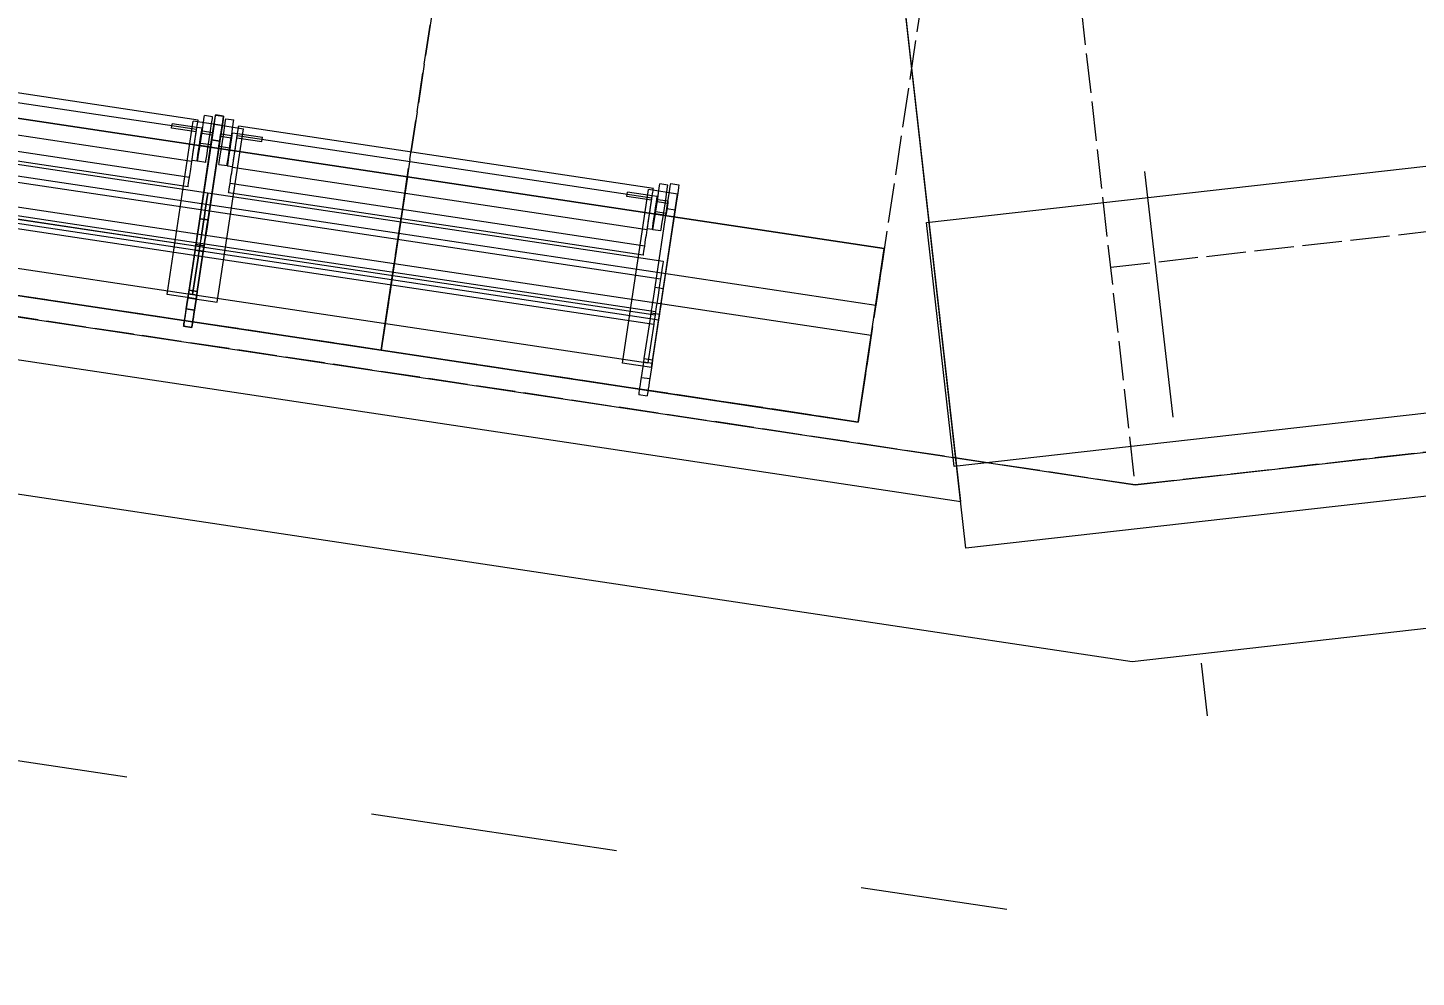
# Model space of a CAD drawing. Header units: millimetres. Extents: x -50172 to 74273, y -80883 to 11206.
# Drawn here: x -25557 to -23974, y -69801 to -68718 of the extents above; entities that cross this region are included whole.
import ezdxf
from ezdxf.enums import TextEntityAlignment as Align

# ---------------------------------------------------------------- set-up
doc = ezdxf.new("R2010")
doc.units = ezdxf.units.MM
doc.header["$MEASUREMENT"] = 0
for name, pattern in [('Dashed', [564.444447, 282.222223, -282.222223]), ('Double Dashed', [1093.611073, 529.166651, -211.666656, 141.111112, -211.666656]), ('Hidden Line', [55, 45, -10])]:
    doc.linetypes.add(name, pattern=pattern)
for name, color, linetype in [('A-20-M_Floor_Slab', 7, 'Continuous'), ('A-25-M_Wall_Ext', 7, 'Continuous'), ('New_A-05-M_Gross_Int_Plant', 7, 'Continuous'), ('New_A-15-MG_Structural_Grid_Phase_2', 7, 'Continuous'), ('New_A-20-M_Floor_Slab', 7, 'Continuous'), ('New_A-35-M_FFE_Fixed', 7, 'Continuous'), ('New_A-95-D_1_100', 7, 'Continuous')]:
    doc.layers.add(name, color=color, linetype=linetype)
for name, color, linetype, lineweight in [('A-20-M_Floor_Slab_Pen_No__89', 8, 'Continuous', 20), ('A-25-M_Wall_Ext_Pen_No__1', 7, 'Continuous', 13), ('New_A-20-M_Floor_Slab_Pen_No__89', 8, 'Continuous', 20), ('New_A-35-M_FFE_Fixed_Pen_No__1', 7, 'Continuous', 13), ('New_A-35-M_FFE_Fixed_Pen_No__101', 252, 'Continuous', 15), ('New_A-95-D_1_100_Pen_No__1', 7, 'Continuous', 13), ('New_A-95-P_Drawing_Pen_No__1', 7, 'Continuous', 13), ('New_ArchiCAD Zone Stamps_Pen_No__6', 7, 'Continuous', 35)]:
    doc.layers.add(name, color=color, linetype=linetype, lineweight=lineweight)
for name, color, linetype, lineweight, true_color in [('A-25-M_Wall_Ext_Pen_No__107', 7, 'Continuous', 15, 0xa6a6a6), ('New_A-05-M_Gross_Int_Plant_Pen_No__74', 7, 'Continuous', 20, 0x606060), ('New_A-15-MG_Structural_Grid_Phase_2_Pen_No__222', 7, 'Continuous', 13, 0x65af33)]:
    doc.layers.add(name, color=color, linetype=linetype, lineweight=lineweight, true_color=true_color)
doc.styles.add('GENERATED_STYLE_1', font='')
doc.styles.add('GENERATED_STYLE_3', font='')
doc.styles.add('GENERATED_STYLE_4', font='')
doc.styles.get('GENERATED_STYLE_1').set_extended_font_data('Arial', bold=True)
doc.styles.get('GENERATED_STYLE_3').set_extended_font_data('Arial')
doc.styles.get('GENERATED_STYLE_4').set_extended_font_data('Swis721 BT')
doc.dimstyles.new('GENERATED_STYLE__1', dxfattribs={"dimtxt": 300, "dimasz": 95, "dimexe": 0.18, "dimexo": 0, "dimgap": 0.09, "dimtad": 1, "dimdec": 0, "dimzin": 0, "dimdsep": 46, "dimtxsty": 'GENERATED_STYLE_3', "dimblk": 'ARROWHEAD_2', "dimblk1": 'ARROWHEAD_2', "dimblk2": 'ARROWHEAD_2', "dimcen": 0.09, "dimclrd": 7, "dimclre": 7, "dimclrt": 7, "dimadec": 0, "dimazin": 0, "dimtfac": 1, "dimtdec": 4, "dimtmove": 0, "dimatfit": 3, "dimfxl": 1, "dimtolj": 1, "dimtzin": 0, "dimarcsym": 0})
pattern_1 = [(60, (0, 0), (-43.30127, 25), []), (120, (0, 0), (43.30127, 25), [])]

# ---------------------------------------------------------------- blocks, each defined once
blk = doc.blocks.new('Slab_19_1', base_point=(-23018.1, -68062.4))
at = {"layer": 'New_A-20-M_Floor_Slab_Pen_No__89', "linetype": 'Continuous', "flags": 128}
blk.add_lwpolyline([(-23018.1, -68062.4), (-22897.3, -69132.3), (-24487.2, -69311.8), (-24608, -68241.9)], close=True, dxfattribs=at)
blk = doc.blocks.new('Slab_43_1', base_point=(-24608, -68241.9))
at = {"layer": 'New_A-20-M_Floor_Slab_Pen_No__89', "linetype": 'Continuous', "flags": 128}
blk.add_lwpolyline([(-24608, -68241.9), (-35226.8, -66643.6), (-35635.8, -67581.4), (-24493.2, -69258.6)], close=True, dxfattribs=at)
blk = doc.blocks.new('Slab_44_1', base_point=(-38219.5, -69632.2))
at = {"layer": 'New_A-20-M_Floor_Slab_Pen_No__89', "linetype": 'Continuous', "flags": 128}
blk.add_lwpolyline([(-23053, -69300.9), (-24297.8, -69441.4), (-35876.3, -67698.6), (-37136.7, -67149.1), (-38219.5, -69632.2, 0.013678), (-36789, -70219), (-36394.9, -69315), (-34514.2, -69598.2), (-34712.4, -70914.4, 0.018073), (-32732.3, -71416.3), (-32503.9, -69894.3), (-31250.1, -70086.4), (-31486.2, -71655.5, 0.008126), (-30577.9, -71793.7, 0.008974), (-29570.4, -71911.9), (-29338.9, -70374.7), (-28160.3, -70552.2), (-28379, -72004.6, 0.044167), (-23397.7, -71846.4, 0.044872)], format="xyb", dxfattribs=at)
blk = doc.blocks.new('Slab_57_1', base_point=(-24500.6, -69218.7))
at = {"layer": 'New_A-20-M_Floor_Slab_Pen_No__89', "linetype": 'Continuous', "flags": 128}
blk.add_lwpolyline([(-24500.6, -69218.7), (-24532, -68940.4), (-22942.1, -68761), (-22910.7, -69039.3)], close=True, dxfattribs=at)
blk = doc.blocks.new('VENTS__3_1', base_point=(-30958.5, -71277.4))
at = {"layer": 'New_A-05-M_Gross_Int_Plant_Pen_No__74', "linetype": 'Continuous'}
blk.add_arc((-26782.7, -43787.3), 28124.1, 246.43121, 336.44961, dxfattribs=at)
at = {"layer": 'New_ArchiCAD Zone Stamps_Pen_No__6'}
for tag, height, style, p in [('ROOM_NAME', 250, 'GENERATED_STYLE_1', (-31302.6, -70145.2)), ('zoneNameLine2', 250, 'GENERATED_STYLE_1', (-31491, -70577.3)), ('measuredAreaCode', 200, 'GENERATED_STYLE_3', (-31679.5, -70998)), ('DUMMY_649', 200, 'GENERATED_STYLE_3', (-31372.1, -71132.1)), ('DUMMY_650', 200, 'GENERATED_STYLE_3', (-30882.7, -71345.4)), ('DUMMY_651', 133.3, 'GENERATED_STYLE_3', (-30603.4, -71452))]:
    blk.add_attdef(tag, text='', height=height, rotation=336.4404, dxfattribs=dict(at, style=style)).set_placement(p, align=Align.TOP_LEFT)
blk = doc.blocks.new('Slab_76_1', base_point=(-3541.3, -53916.8))
at = {"layer": 'A-20-M_Floor_Slab_Pen_No__89', "linetype": 'Continuous', "flags": 128}
blk.add_lwpolyline([(-3541.3, -53916.8), (-3357.9, -53996.7), (-3848.1, -55120.9), (-11146.6, -64276.8), (-12154.4, -65020.9), (-23053, -69300.9), (-24297.8, -69441.4), (-35876.3, -67698.6), (-37000.4, -67208.5), (-36920.5, -67025.1), (-35820.5, -67504.8), (-24294.1, -69239.7), (-23101.6, -69105.1), (-12252, -64844.3), (-11286.6, -64131.5), (-4020.9, -55016.8)], close=True, dxfattribs=at)
blk = doc.blocks.new('Wall_156_1', base_point=(-38294.6, -69816.9))
at = {"layer": 'A-25-M_Wall_Ext_Pen_No__107', "linetype": 'Continuous', "lineweight": 0, "true_color": 0x535353}
for points in [[(-38161.1, -69523.8, 0.417286), (-920.9, -54882.6), (-922.8, -54881.8, -0.417285), (-38160.3, -69522)], [(-38224.1, -69662.2, 0.417299), (-781.4, -54943), (-783.3, -54942.2, -0.417299), (-38223.3, -69660.3)]]:
    blk.add_hatch(color=251, dxfattribs=at).paths.add_polyline_path(points)
at = {"layer": 'A-25-M_Wall_Ext_Pen_No__107', "linetype": 'Continuous'}
h = blk.add_hatch(dxfattribs=at)
h.set_pattern_fill('Plaster_0001', color=256, style=0, pattern_type=2)
h.set_pattern_definition([(201.458, (0, 0), (-63.3617, 161.19955), [0, -100]), (201.458, (-14.85, -98.89), (-63.3617, 161.19955), [0, -100])])
h.paths.add_polyline_path([(-38160.3, -69522, 0.417285), (-922.8, -54881.8), (-936.5, -54875.8, -0.417284), (-38154.1, -69508.4)])
h = blk.add_hatch(dxfattribs=at)
h.set_pattern_fill('Plywood_0001', color=256, style=0, pattern_type=2)
h.set_pattern_definition([(0, (0, 0), (0, 200), [])])
h.paths.add_polyline_path([(-38231.6, -69678.5, 0.417301), (-764.9, -54950.1), (-781.4, -54943, -0.417299), (-38224.1, -69662.2)])
h = blk.add_hatch(dxfattribs=at)
h.set_pattern_fill('Batt_Insulation_0001', color=256, style=0, pattern_type=2)
h.set_pattern_definition(pattern_1)
h.paths.add_polyline_path([(-38273, -69769.5, 0.41731), (-673.1, -54989.8), (-764.9, -54950.1, -0.417301), (-38231.6, -69678.5)])
h = blk.add_hatch(dxfattribs=at)
h.set_pattern_fill('Batt_Insulation_0001', color=256, style=0, pattern_type=2)
h.set_pattern_definition(pattern_1)
h.paths.add_polyline_path([(-38283.4, -69792.3, 0.417312), (-650.2, -54999.7), (-673.1, -54989.8, -0.41731), (-38273, -69769.5)])
blk.add_hatch(color=256, dxfattribs=at).paths.add_polyline_path([(-38294.6, -69816.9, 0.417314), (-625.4, -55010.5), (-650.2, -54999.7, -0.417312), (-38283.4, -69792.3)])
at = {"layer": 'A-25-M_Wall_Ext_Pen_No__1', "linetype": 'Continuous'}
for radius, start, end in [(28147.8, 246.16247, 336.76276), (28145.8, 246.16252, 336.76277), (28130.8, 246.16287, 336.76285), (28299.8, 246.15895, 336.76189), (28297.8, 246.159, 336.7619), (28317.8, 246.15854, 336.76179), (28417.8, 246.15624, 336.76122), (28469.8, 246.15506, 336.76093), (28442.8, 246.15567, 336.76108)]:
    blk.add_arc((-26785.3, -43777.2), radius, start, end, dxfattribs=at)
blk = doc.blocks.new('Standard grid marker_24')
at = {"layer": 'New_A-15-MG_Structural_Grid_Phase_2_Pen_No__222', "linetype": 'Double Dashed'}
blk.add_arc((0, 0), 27977.6, 0, 90.63597, dxfattribs=at)
at = {"layer": 'New_A-15-MG_Structural_Grid_Phase_2_Pen_No__222', "style": 'GENERATED_STYLE_4'}
blk.add_attdef('AC_MarkerText_1', text='', height=350, rotation=90.3066, dxfattribs=at).set_placement((-1326.2, 28008), align=Align.MIDDLE_CENTER)
blk = doc.blocks.new('Montpelier without surface')
at = {"layer": 'New_A-35-M_FFE_Fixed_Pen_No__1', "linetype": 'Continuous'}
for p, q in [((0.8, 534.5), (0, 534.5)), ((0, 525), (0, 534.5)), ((0, 525), (0.8, 525)), ((2.4, 534.5), (0.8, 534.5)), ((0.8, 525), (2.4, 525)), ((4.9, 534.5), (2.4, 534.5)), ((2.4, 525), (4.9, 525)), ((8, 534.5), (4.9, 534.5)), ((4.9, 525), (8, 525)), ((11.7, 534.5), (8, 534.5)), ((8, 525), (11.7, 525)), ((15.7, 534.5), (11.7, 534.5)), ((11.7, 525), (15.7, 525)), ((19.9, 534.5), (15.7, 534.5)), ((15.7, 525), (19.9, 525)), ((37.3, 534.5), (19.9, 534.5)), ((19.9, 525), (19.9, 534.5)), ((19.9, 525), (37.3, 525)), ((32.8, 534), (232.8, 534)), ((32.8, 534), (32.8, 500.6)), ((41.5, 534.5), (37.3, 534.5)), ((37.3, 534.5), (37.3, 525)), ((37.3, 529.7), (37.3, 4.8)), ((37.3, 529.7), (37.3, 529.7)), ((37.3, 529.7), (81.9, 529.7)), ((37.3, 529.7), (37.3, 4.8)), ((37.3, 525), (41.5, 525)), ((87.7, 534.5), (41.5, 534.5)), ((41.5, 525), (41.5, 534.5)), ((41.5, 525), (87.7, 525)), ((81.9, 529.7), (81.9, 4.8)), ((81.9, 529.7), (82.9, 529.7)), ((82.9, 529.7), (83.9, 529.7)), ((83.9, 529.7), (84.9, 529.7)), ((84.9, 529.7), (85.7, 529.7)), ((85.7, 529.7), (86.5, 529.7)), ((86.5, 529.7), (87.1, 529.7)), ((87.1, 529.7), (87.5, 529.7)), ((87.5, 529.7), (87.8, 529.7)), ((94.2, 534.5), (87.7, 534.5)), ((87.7, 525), (87.7, 534.5)), ((87.7, 525), (94.2, 525)), ((87.8, 529.7), (87.8, 4.8)), ((87.8, 529.7), (87.8, 4.8)), ((87.8, 529.7), (92.6, 529.7)), ((87.8, 529.7), (87.8, 529.7)), ((92.6, 529.7), (92.6, 4.8)), ((92.6, 529.7), (92.7, 529.7)), ((92.7, 529.7), (96.5, 529.7)), ((92.7, 529.7), (92.7, 4.8)), ((95.4, 534.5), (94.2, 534.5)), ((94.2, 525), (94.2, 534.5)), ((94.2, 525), (95.4, 525)), ((97.5, 534.5), (95.4, 534.5)), ((95.4, 525), (97.5, 525)), ((96.5, 529.7), (99, 529.7)), ((96.5, 529.7), (96.5, 4.8)), ((100.5, 534.5), (97.5, 534.5)), ((97.5, 525), (100.5, 525)), ((99, 529.7), (102.2, 529.7)), ((104.2, 534.5), (100.5, 534.5)), ((100.5, 525), (104.2, 525)), ((102.2, 529.7), (106, 529.7)), ((108.5, 534.5), (104.2, 534.5)), ((104.2, 525), (108.5, 525)), ((106, 529.7), (110.4, 529.7)), ((113.4, 534.5), (108.5, 534.5)), ((108.5, 525), (113.4, 525)), ((110.4, 529.7), (115.5, 529.7)), ((118.5, 534.5), (113.4, 534.5)), ((113.4, 525), (118.5, 525)), ((115.5, 529.7), (121.1, 529.7)), ((123.9, 534.5), (118.5, 534.5)), ((118.5, 525), (123.9, 525)), ((121.1, 529.7), (127.4, 529.7)), ((214.7, 534.5), (123.9, 534.5)), ((123.9, 525), (123.9, 534.5)), ((123.9, 525), (214.7, 525)), ((127.4, 529.7), (134.3, 529.7)), ((134.3, 529.7), (141.6, 529.7)), ((134.3, 529.7), (134.3, 4.8)), ((141.6, 529.7), (147.3, 529.7)), ((147.3, 529.7), (151.4, 529.7)), ((151.4, 529.7), (153.8, 529.7)), ((153.8, 529.7), (154.5, 529.7)), ((154.5, 529.7), (154.5, 4.8)), ((206.5, 525.3), (207, 525.3)), ((206.5, 525.3), (206.5, 512.8)), ((207, 525.3), (208.6, 525.3)), ((208.6, 525.3), (210.8, 525.3)), ((209, 525.3), (209.5, 525.3)), ((209, 525.3), (209, 512.8)), ((209.5, 525.3), (211, 525.3)), ((210.8, 525.3), (213.5, 525.3)), ((211, 525.3), (213.3, 525.3)), ((213.3, 525.3), (216, 525.3)), ((213.5, 525.3), (216.2, 525.3)), ((224.9, 534.5), (214.7, 534.5)), ((214.7, 525), (214.7, 534.5)), ((214.7, 525), (224.9, 525)), ((216, 525.3), (218.6, 525.3)), ((216.2, 525.3), (218.5, 525.3)), ((218.5, 525.3), (220, 525.3)), ((218.6, 525.3), (220.9, 525.3)), ((220, 525.3), (220.5, 525.3)), ((220.5, 525.3), (220.5, 512.8)), ((220.9, 525.3), (222.4, 525.3)), ((222.4, 525.3), (223, 525.3)), ((223, 525.3), (223, 512.8)), ((233.8, 534.5), (224.9, 534.5)), ((224.9, 525), (233.8, 525)), ((232.8, 534), (232.8, 500.6)), ((240.3, 534.5), (233.8, 534.5)), ((233.8, 525), (240.3, 525)), ((243.5, 534.5), (240.3, 534.5)), ((240.3, 525), (243.5, 525)), ((243.5, 525), (243.5, 534.5)), ((188.4, 522.1), (190.4, 522.1)), ((188.4, 522.1), (188.4, 512.8)), ((188.4, 512.8), (190.4, 512.8)), ((188.4, 512.1), (189.3, 512.1)), ((188.4, 512.1), (188.4, 506.3)), ((189.3, 512.1), (191.7, 512.1)), ((190.4, 522.1), (196.1, 522.1)), ((190.4, 512.8), (196.1, 512.8)), ((191.7, 512.1), (195.7, 512.1)), ((195.7, 512.1), (200.8, 512.1)), ((196.1, 522.1), (204.7, 522.1)), ((196.1, 512.8), (204.7, 512.8)), ((200.8, 512.1), (206.9, 512.1)), ((204.7, 522.1), (214.7, 522.1)), ((204.7, 512.8), (214.7, 512.8)), ((206.5, 512.8), (207, 512.8)), ((206.9, 512.1), (213.4, 512.1)), ((207, 512.8), (208.6, 512.8)), ((208.6, 512.8), (210.8, 512.8)), ((209, 512.8), (209.5, 512.8)), ((209.5, 512.8), (211, 512.8)), ((210.8, 512.8), (213.5, 512.8)), ((211, 512.8), (213.3, 512.8)), ((213.3, 512.8), (216, 512.8)), ((213.4, 512.1), (220.1, 512.1)), ((213.5, 512.8), (216.2, 512.8)), ((214.7, 522.1), (224.8, 522.1)), ((214.7, 512.8), (224.8, 512.8)), ((216, 512.8), (218.6, 512.8)), ((216.2, 512.8), (218.5, 512.8)), ((218.5, 512.8), (220, 512.8)), ((218.6, 512.8), (220.9, 512.8)), ((220, 512.8), (220.5, 512.8)), ((220.1, 512.1), (226.4, 512.1)), ((220.9, 512.8), (222.4, 512.8)), ((222.4, 512.8), (223, 512.8)), ((224.8, 522.1), (233.4, 522.1)), ((224.8, 512.8), (233.4, 512.8)), ((226.4, 512.1), (226.4, 506.3)), ((233.4, 522.1), (239.1, 522.1)), ((233.4, 512.8), (239.1, 512.8)), ((239.1, 522.1), (241.1, 522.1)), ((239.1, 512.8), (241.1, 512.8)), ((241.1, 522.1), (241.1, 512.8)), ((32.8, 500.6), (232.8, 500.6)), ((157.9, 28.2), (157.9, 506.3)), ((157.9, 506.3), (158.6, 506.3)), ((158.6, 506.3), (159.9, 506.3)), ((159.9, 506.3), (162.1, 506.3)), ((162.1, 506.3), (165, 506.3)), ((165, 506.3), (168.6, 506.3)), ((168.6, 506.3), (169.6, 506.3)), ((168.6, 28.2), (168.6, 506.3)), ((169.6, 506.3), (171.1, 506.3)), ((171.1, 506.3), (173.1, 506.3)), ((173.1, 506.3), (175.6, 506.3)), ((175.6, 506.3), (178.3, 506.3)), ((178.3, 506.3), (181.2, 506.3)), ((181.2, 506.3), (184.3, 506.3)), ((184.3, 506.3), (187.2, 506.3)), ((187.2, 506.3), (223.8, 506.3)), ((187.2, 28.2), (187.2, 506.3)), ((188.4, 506.3), (189.3, 506.3)), ((189.3, 506.3), (191.7, 506.3)), ((191.7, 506.3), (195.7, 506.3)), ((195.7, 506.3), (200.8, 506.3)), ((200.8, 506.3), (206.9, 506.3)), ((206.9, 506.3), (213.4, 506.3)), ((213.4, 506.3), (220.1, 506.3)), ((220.1, 506.3), (226.4, 506.3)), ((221.4, 506.3), (221.4, 477.7)), ((221.4, 506.3), (226.4, 506.3)), ((223.8, 506.3), (226.4, 506.3)), ((223.8, 28.2), (223.8, 506.3)), ((226.4, 506.3), (226.4, 477.7)), ((226.4, 506.3), (228.7, 506.3)), ((228.7, 506.3), (230.7, 506.3)), ((230.7, 506.3), (232.4, 506.3)), ((232.4, 506.3), (233.6, 506.3)), ((233.6, 506.3), (234.4, 506.3)), ((234.4, 506.3), (234.8, 506.3)), ((234.8, 28.2), (234.8, 506.3)), ((221.4, 477.7), (226.4, 477.7)), ((221.4, 28.2), (221.4, 56.8)), ((221.4, 56.8), (226.4, 56.8)), ((226.4, 28.2), (226.4, 56.8)), ((32.8, 0), (32.8, 33.4)), ((32.8, 33.4), (232.8, 33.4)), ((232.8, 0), (232.8, 33.4)), ((157.9, 28.2), (158.6, 28.2)), ((158.6, 28.2), (159.9, 28.2)), ((159.9, 28.2), (162.1, 28.2)), ((162.1, 28.2), (165, 28.2)), ((165, 28.2), (168.6, 28.2)), ((168.6, 28.2), (169.6, 28.2)), ((169.6, 28.2), (171.1, 28.2)), ((171.1, 28.2), (173.1, 28.2)), ((173.1, 28.2), (175.6, 28.2)), ((175.6, 28.2), (178.3, 28.2)), ((178.3, 28.2), (181.2, 28.2)), ((181.2, 28.2), (184.3, 28.2)), ((184.3, 28.2), (187.2, 28.2)), ((187.2, 28.2), (223.8, 28.2)), ((188.4, 22.4), (188.4, 28.2)), ((188.4, 28.2), (189.3, 28.2)), ((188.4, 22.4), (189.3, 22.4)), ((188.4, 21.7), (190.4, 21.7)), ((188.4, 12.4), (188.4, 21.7)), ((189.3, 28.2), (191.7, 28.2)), ((189.3, 22.4), (191.7, 22.4)), ((190.4, 21.7), (196.1, 21.7)), ((191.7, 28.2), (195.7, 28.2)), ((191.7, 22.4), (195.7, 22.4)), ((195.7, 28.2), (200.8, 28.2)), ((195.7, 22.4), (200.8, 22.4)), ((196.1, 21.7), (204.7, 21.7)), ((200.8, 28.2), (206.9, 28.2)), ((200.8, 22.4), (206.9, 22.4)), ((204.7, 21.7), (214.7, 21.7)), ((206.5, 9.2), (206.5, 21.7)), ((206.5, 21.7), (207, 21.7)), ((206.9, 28.2), (213.4, 28.2)), ((206.9, 22.4), (213.4, 22.4)), ((207, 21.7), (208.6, 21.7)), ((208.6, 21.7), (210.8, 21.7)), ((209, 9.2), (209, 21.7)), ((209, 21.7), (209.5, 21.7)), ((209.5, 21.7), (211, 21.7)), ((210.8, 21.7), (213.5, 21.7)), ((211, 21.7), (213.3, 21.7)), ((213.3, 21.7), (216, 21.7)), ((213.4, 28.2), (220.1, 28.2)), ((213.4, 22.4), (220.1, 22.4)), ((213.5, 21.7), (216.2, 21.7)), ((214.7, 21.7), (224.8, 21.7)), ((216, 21.7), (218.6, 21.7)), ((216.2, 21.7), (218.5, 21.7)), ((218.5, 21.7), (220, 21.7)), ((218.6, 21.7), (220.9, 21.7)), ((220, 21.7), (220.5, 21.7)), ((220.1, 28.2), (226.4, 28.2)), ((220.1, 22.4), (226.4, 22.4)), ((220.5, 9.2), (220.5, 21.7)), ((220.9, 21.7), (222.4, 21.7)), ((221.4, 28.2), (226.4, 28.2)), ((222.4, 21.7), (223, 21.7)), ((223, 9.2), (223, 21.7)), ((223.8, 28.2), (226.4, 28.2)), ((224.8, 21.7), (233.4, 21.7)), ((226.4, 28.2), (228.7, 28.2)), ((226.4, 22.4), (226.4, 28.2)), ((228.7, 28.2), (230.7, 28.2)), ((230.7, 28.2), (232.4, 28.2)), ((232.4, 28.2), (233.6, 28.2)), ((233.4, 21.7), (239.1, 21.7)), ((233.6, 28.2), (234.4, 28.2)), ((234.4, 28.2), (234.8, 28.2)), ((239.1, 21.7), (241.1, 21.7)), ((241.1, 12.4), (241.1, 21.7)), ((0, 9.5), (0, 0)), ((0, 9.5), (0.8, 9.5)), ((0.8, 9.5), (2.4, 9.5)), ((2.4, 9.5), (4.9, 9.5)), ((4.9, 9.5), (8, 9.5)), ((8, 9.5), (11.7, 9.5)), ((11.7, 9.5), (15.7, 9.5)), ((15.7, 9.5), (19.9, 9.5)), ((19.9, 9.5), (37.3, 9.5)), ((19.9, 9.5), (19.9, 0)), ((37.3, 9.5), (41.5, 9.5)), ((37.3, 0), (37.3, 9.5)), ((81.9, 4.8), (37.3, 4.8)), ((37.3, 4.8), (37.3, 4.8)), ((41.5, 9.5), (41.5, 0)), ((41.5, 9.5), (87.7, 9.5)), ((82.9, 4.8), (81.9, 4.8)), ((83.9, 4.8), (82.9, 4.8)), ((84.9, 4.8), (83.9, 4.8)), ((85.7, 4.8), (84.9, 4.8)), ((86.5, 4.8), (85.7, 4.8)), ((87.1, 4.8), (86.5, 4.8)), ((87.5, 4.8), (87.1, 4.8)), ((87.8, 4.8), (87.5, 4.8)), ((87.7, 9.5), (94.2, 9.5)), ((87.7, 9.5), (87.7, 0)), ((92.6, 4.8), (87.8, 4.8)), ((87.8, 4.8), (87.8, 4.8)), ((92.7, 4.8), (92.6, 4.8)), ((96.5, 4.8), (92.7, 4.8)), ((94.2, 9.5), (95.4, 9.5)), ((94.2, 9.5), (94.2, 0)), ((95.4, 9.5), (97.5, 9.5)), ((99, 4.8), (96.5, 4.8)), ((97.5, 9.5), (100.5, 9.5)), ((102.2, 4.8), (99, 4.8)), ((100.5, 9.5), (104.2, 9.5)), ((106, 4.8), (102.2, 4.8)), ((104.2, 9.5), (108.5, 9.5)), ((110.4, 4.8), (106, 4.8)), ((108.5, 9.5), (113.4, 9.5)), ((115.5, 4.8), (110.4, 4.8)), ((113.4, 9.5), (118.5, 9.5)), ((121.1, 4.8), (115.5, 4.8)), ((118.5, 9.5), (123.9, 9.5)), ((127.4, 4.8), (121.1, 4.8)), ((123.9, 9.5), (214.7, 9.5)), ((123.9, 9.5), (123.9, 0)), ((134.3, 4.8), (127.4, 4.8)), ((141.6, 4.8), (134.3, 4.8)), ((147.3, 4.8), (141.6, 4.8)), ((151.4, 4.8), (147.3, 4.8)), ((153.8, 4.8), (151.4, 4.8)), ((154.5, 4.8), (153.8, 4.8)), ((188.4, 12.4), (190.4, 12.4)), ((190.4, 12.4), (196.1, 12.4)), ((196.1, 12.4), (204.7, 12.4)), ((204.7, 12.4), (214.7, 12.4)), ((206.5, 9.2), (207, 9.2)), ((207, 9.2), (208.6, 9.2)), ((208.6, 9.2), (210.8, 9.2)), ((209, 9.2), (209.5, 9.2)), ((209.5, 9.2), (211, 9.2)), ((210.8, 9.2), (213.5, 9.2)), ((211, 9.2), (213.3, 9.2)), ((213.3, 9.2), (216, 9.2)), ((213.5, 9.2), (216.2, 9.2)), ((214.7, 12.4), (224.8, 12.4)), ((214.7, 9.5), (224.9, 9.5)), ((214.7, 9.5), (214.7, 0)), ((216, 9.2), (218.6, 9.2)), ((216.2, 9.2), (218.5, 9.2)), ((218.5, 9.2), (220, 9.2)), ((218.6, 9.2), (220.9, 9.2)), ((220, 9.2), (220.5, 9.2)), ((220.9, 9.2), (222.4, 9.2)), ((222.4, 9.2), (223, 9.2)), ((224.8, 12.4), (233.4, 12.4)), ((224.9, 9.5), (233.8, 9.5)), ((233.4, 12.4), (239.1, 12.4)), ((233.8, 9.5), (240.3, 9.5)), ((239.1, 12.4), (241.1, 12.4)), ((240.3, 9.5), (243.5, 9.5)), ((243.5, 9.5), (243.5, 0)), ((0.8, 0), (0, 0)), ((2.4, 0), (0.8, 0)), ((4.9, 0), (2.4, 0)), ((8, 0), (4.9, 0)), ((11.7, 0), (8, 0)), ((15.7, 0), (11.7, 0)), ((19.9, 0), (15.7, 0)), ((37.3, 0), (19.9, 0)), ((32.8, 0), (232.8, 0)), ((41.5, 0), (37.3, 0)), ((87.7, 0), (41.5, 0)), ((94.2, 0), (87.7, 0)), ((95.4, 0), (94.2, 0)), ((97.5, 0), (95.4, 0)), ((100.5, 0), (97.5, 0)), ((104.2, 0), (100.5, 0)), ((108.5, 0), (104.2, 0)), ((113.4, 0), (108.5, 0)), ((118.5, 0), (113.4, 0)), ((123.9, 0), (118.5, 0)), ((214.7, 0), (123.9, 0)), ((224.9, 0), (214.7, 0)), ((233.8, 0), (224.9, 0)), ((240.3, 0), (233.8, 0)), ((243.5, 0), (240.3, 0))]:
    blk.add_line(p, q, dxfattribs=at)
blk = doc.blocks.new('*D961')
at = {"layer": 'New_A-95-D_1_100_Pen_No__1', "linetype": 'Continuous'}
for p, q in [((-36259.8, -69158.2), (-36162.6, -68512.3)), ((-36131.6, -68548.5), (-36221.6, -68661.4)), ((-36237, -68595.9), (-36176.6, -68605)), ((-36176.6, -68605), (-24277.7, -70395.9)), ((-24360.9, -70949.1), (-24263.7, -70303.2)), ((-24322.6, -70452.4), (-24232.7, -70339.5)), ((-24277.7, -70395.9), (-24217.2, -70405))]:
    blk.add_line(p, q, dxfattribs=at)
at = {"layer": 'New_A-95-D_1_100_Pen_No__1', "insert": (-30840.4, -69347.5), "char_height": 300, "attachment_point": 7, "rotation": 351.4404, "style": 'GENERATED_STYLE_3'}
blk.add_mtext('\\A1;{\\fArial|b0|i0|c0|p34;12,033}', dxfattribs=at)
blk = doc.blocks.new('ARROWHEAD_2')
at = {"color": 0, "linetype": 'Continuous', "lineweight": 0}
for p, q in [((-0.378, -0.655), (0.378, 0.655)), ((0, 0), (-1, 0))]:
    blk.add_line(p, q, dxfattribs=at)

msp = doc.modelspace()

# ---------------------------------------------------------------- linework, layer by layer
at = {"layer": 'New_A-35-M_FFE_Fixed_Pen_No__1', "linetype": 'Continuous', "flags": 128}
for points in [[(-25697.8, -69004.1), (-25153.9, -69086), (-25124.1, -68888.2), (-25668, -68806.4)], [(-25677.8, -68871.2), (-25668, -68806.4), (-25124.1, -68888.2), (-25133.9, -68953.1)], [(-25153.9, -69086), (-24610, -69167.9), (-24580.3, -68970.1), (-25124.1, -68888.2)], [(-25133.9, -68953.1), (-25124.1, -68888.2), (-24580.3, -68970.1), (-24590, -69034.9)], [(-25697.8, -69004.1), (-25682.9, -68905.3), (-25139, -68987.1), (-25153.9, -69086)], [(-25153.9, -69086), (-25139, -68987.1), (-24595.2, -69069), (-24610, -69167.9)]]:
    msp.add_lwpolyline(points, close=True, dxfattribs=at)
at = {"layer": 'New_A-35-M_FFE_Fixed_Pen_No__101', "linetype": 'Hidden Line', "flags": 128}
for points in [[(-25522.9, -58354.1), (-24330.4, -58219.5), (-23101.6, -69105.1), (-24294.1, -69239.7)], [(-25697.8, -69004.1), (-25615.9, -68460.3), (-25072.1, -68542.1), (-25153.9, -69086)], [(-25153.9, -69086), (-25072.1, -68542.1), (-24528.2, -68624), (-24610, -69167.9)]]:
    msp.add_lwpolyline(points, close=True, dxfattribs=at)
for points in [[(-24294.1, -69239.7), (-35820.5, -67504.8)], [(-24322.1, -68991.3), (-23129.7, -68856.7)]]:
    msp.add_lwpolyline(points, dxfattribs=at)
at = {"layer": 'New_A-95-P_Drawing_Pen_No__1', "linetype": 'Dashed'}
for p, q in [((-26156.8, -52620.8), (-24212.2, -69502.9)), ((-35769.8, -68018.4), (-24440.7, -69723.6))]:
    msp.add_line(p, q, dxfattribs=at)
at = {"layer": 'New_A-95-P_Drawing_Pen_No__1', "linetype": 'Continuous'}
msp.add_arc((-26783.5, -43782), 28261, 246.82787, 336.44041, dxfattribs=at)

# ---------------------------------------------------------------- block references
at = {"layer": 'A-20-M_Floor_Slab', "color": 8, "linetype": 'Continuous', "lineweight": 20}
msp.add_blockref('Slab_76_1', (-3541.3, -53916.8), dxfattribs=at)
at = {"layer": 'A-25-M_Wall_Ext', "color": 250, "lineweight": 50, "true_color": 0x2a2a2a}
msp.add_blockref('Wall_156_1', (-38294.6, -69816.9), dxfattribs=at)
at = {"layer": 'New_A-05-M_Gross_Int_Plant', "linetype": 'Continuous'}
msp.add_blockref('VENTS__3_1', (-30958.5, -71277.4), dxfattribs=at)
at = {"layer": 'New_A-15-MG_Structural_Grid_Phase_2', "color": 8, "linetype": 'Continuous', "lineweight": 15, "zscale": 1000, "rotation": 246.1337837427074}
msp.add_blockref('Standard grid marker_24', (-26783.5, -43781.2), dxfattribs=at)
at = {"layer": 'New_A-20-M_Floor_Slab', "color": 8, "linetype": 'Continuous', "lineweight": 20}
for name, p in [('Slab_44_1', (-38219.5, -69632.2)), ('Slab_43_1', (-24608, -68241.9)), ('Slab_19_1', (-23018.1, -68062.4)), ('Slab_57_1', (-24500.6, -69218.7))]:
    msp.add_blockref(name, p, dxfattribs=at)
at = {"layer": 'New_A-35-M_FFE_Fixed', "color": 251, "linetype": 'Continuous', "lineweight": 20, "true_color": 0x606060, "zscale": 1000, "rotation": 81.44041186159994}
for p in [(-25369.8, -69060), (-24850.7, -69138.1)]:
    msp.add_blockref('Montpelier without surface', p, dxfattribs=at)

# ---------------------------------------------------------------- dimensions: what is measured, and where the dimension line sits
at = {"layer": 'New_A-95-D_1_100', "linetype": 'Continuous'}
dim = msp.add_linear_dim(base=(-24277.7, -70395.9), p1=(-36259.8, -69158.2), p2=(-24360.9, -70949.1), angle=351.4404, dimstyle='GENERATED_STYLE__1', dxfattribs=at)
dim.commit()
dim.dimension.update_dxf_attribs({"geometry": '*D961', "text_midpoint": (-30177.7, -69295.5), "dimtype": 160, "text_rotation": 351.4404})

doc.saveas('drawing.dxf')
